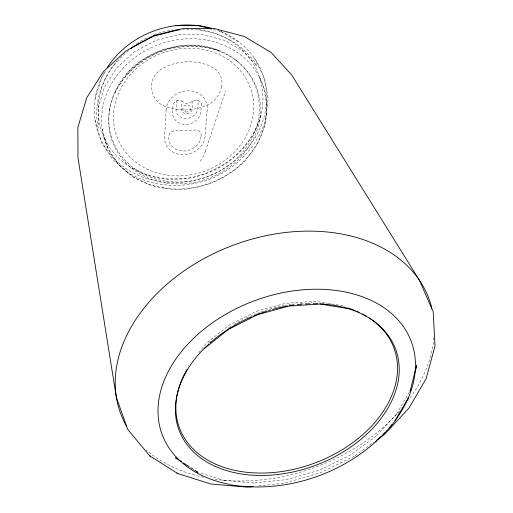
<?xml version="1.0" encoding="UTF-8"?>
<svg xmlns="http://www.w3.org/2000/svg" width="513" height="513" viewBox="0 0 513 513"><rect width="100%" height="100%" fill="white"/><g stroke="black" fill="none" stroke-linecap="round" stroke-linejoin="round"><path stroke-width="0.38" stroke-dasharray="2.56 1.92" d="M192.907 100.798L192.503 107.025A5.842 5.168 -21.1 0 1 186.501 113.732A5.842 5.168 -21.1 0 1 181.39 107.236L182.032 100.99A5.996 5.329 -20.2 0 0 173.144 104.44L172.509 112.328L172.759 115.188A14.479 12.793 -21 0 0 185.86 124.454A14.479 12.793 -21 0 0 200.224 114.623L200.852 111.77L201.276 103.934A5.976 5.284 -22.4 0 0 197.415 100.182L194.369 100.234L191.387 101.92A7.471 6.663 -21.8 0 1 188.694 103.369L185.61 103.318A7.471 6.656 -22 0 1 183.41 102.055L182.032 100.99M109.538 110.333L109.66 108.955M260.7 115.688L260.732 115.508C251.441 148.962 221.135 172.81 187.425 178.274L166.949 178.986L147.154 175.01L129.43 166.584M95.136 98.785L101.516 77.829L106.14 70.589M205.386 151.284L225.656 90.737M205.437 151.149L203.424 156.471L200.083 161.153M409.252 392.112L396.389 414.453L396.85 413.811L375.715 436.569L376.125 436.204L349.725 455.416L319.355 470.158L286.908 479.552L254.301 483.028L254.82 483.034L223.309 480.354L224.444 480.566L199.679 472.73M115.245 92.193L115.072 92.468C124.582 73.936 140.748 59.95 159.832 51.89C179.409 44.926 200.833 44.336 220.43 51.544L220.128 51.454M188.399 365.961L188.893 365.211M126.051 74.456L126.134 74.327C148.924 48.594 186.706 38.251 219.077 50.524L219.275 50.575M198.781 352.681L206.143 343.428L228.997 325.204L256.314 311.365L285.568 303.286L315.251 301.33L327.474 303.286M128.635 50.697C105.531 68.28 92.199 98.81 98.13 127.596L98.361 106.851L98.284 107.377L104.537 86.934L116.682 67.985L134.188 51.98L155.433 40.585L178.877 34.627L202.609 34.589L224.489 40.322L243.053 51.153L242.777 50.941L257.103 66.074C242.213 40.835 211.645 27.336 182.827 29.857M355.047 455.794L373.823 442.18M354.4 456.262L320.535 472.697L284.343 483.182L257.789 486.048M328.243 303.414L331.34 303.914M332.11 304.042L335.201 304.542M335.977 304.671L342.934 305.799M213.216 29.465L220.045 31.267M343.781 306.037L344.589 306.396M220.802 31.466L239.789 42.592M235.717 60.002L236.705 60.951M102.177 129.096L107.704 148.122L118.509 164.487L133.207 177.068L151.034 185.507L171.009 189.406C198.531 190.971 225.976 180.371 245.246 160.652L257.334 144.32L264.734 126.083L267.042 106.499L263.823 87.55L259.655 77.412M254.179 57.86L264.772 78.855L268.126 98.804L265.721 119.074C257.859 146.68 236.172 168.45 209.862 179.133C183.167 188.97 152.457 187.489 127.949 172.483L112.424 159.19L101.337 142.281L94.95 119.689M104.203 137.74L107.704 148.122M177.569 100.522A2.956 2.629 -20.4 0 0 176.241 102.703L176.055 111.302A11.183 9.894 -21.1 0 0 186.168 118.497A11.183 9.894 -21.1 0 0 197.274 110.885L198.236 102.318A2.623 2.321 -22.7 0 0 196.659 100.099M433.953 337.689A164.5 118.362 -20.5 0 1 408.361 400.332M399.505 411.189A164.5 118.362 -20.5 0 1 212.824 478.93M203.571 477.237A164.5 118.362 -20.5 0 1 146.263 449.997M208.759 342.973A114.45 80.175 -20.5 0 1 211.106 340.869M228.599 327.788A114.45 80.175 -20.5 0 1 231.248 326.14M233.947 324.524A114.45 80.175 -20.5 0 1 243.079 319.605M245.971 318.195A114.45 80.175 -20.5 0 1 256.269 313.751M257.013 313.462A114.45 80.175 -20.5 0 1 280.797 306.319M281.573 306.146A114.45 80.175 -20.5 0 1 283.894 305.671M284.67 305.524A114.45 80.175 -20.5 0 1 291.698 304.337M292.493 304.228A114.45 80.175 -20.5 0 1 297.251 303.645M300.426 303.337A114.45 80.175 -20.5 0 1 304.382 303.055M310.634 302.837A114.45 80.175 -20.5 0 1 312.18 302.824M322.311 303.196A114.45 80.175 -20.5 0 1 323.927 303.324M220.936 31.556A87.319 77.527 -20.5 0 1 256.558 135.208A87.319 77.527 -20.5 0 1 140.1 176.074A87.319 77.527 -20.5 0 1 104.267 72.5M218.801 30.709A87.319 77.527 -20.5 0 1 220.231 31.267M198.101 29.401A83.484 74.122 -20.5 0 1 257.308 125.839A83.484 74.122 -20.5 0 1 138.972 171.842A83.484 74.122 -20.5 0 1 116.772 61.015M136.529 43.676A83.484 74.122 -20.5 0 1 149.065 36.865M154.169 34.762A83.484 74.122 -20.5 0 1 172.522 29.857M166.135 109.481L164.596 137.971L164.962 141.838A20.687 17.981 -19.6 0 0 183.692 154.676A20.687 17.981 -19.6 0 0 204.18 140.793L205.046 136.933L207.31 108.692L207.06 104.697A21.046 18.609 -21 0 0 187.976 90.814A21.046 18.609 -21 0 0 166.943 105.428L166.135 109.481M201.064 136.561L200.307 139.946A16.493 14.332 -19.6 0 1 183.962 151.04A16.493 14.332 -19.6 0 1 169.027 140.774L168.719 137.388A6.695 5.835 -18.4 0 1 175.363 130.514L197.319 129.988A7.15 6.201 -20.7 0 1 201.064 136.561M221.565 86.652L220.622 89.91A23.906 21.386 -24.1 0 1 208.823 104.37L205.162 105.954A53.39 48.639 -24.7 0 1 165.834 106.685L162.3 105.223A24.053 21.655 -20.8 0 1 152.117 90.916L151.585 87.633A21.649 19.52 -20.4 0 1 161.294 69.063L168.033 65.754A51.781 45.83 -20.9 0 1 208.355 65.395L214.53 68.55A21.527 19.257 -24.6 0 1 221.565 86.652M167.257 175.138A71.05 62.727 -20.5 0 0 250.722 88.948A71.05 62.727 -20.5 0 0 132.655 72.128A71.05 62.727 -20.5 0 0 167.257 175.138M166.34 181.192A76.322 67.299 -20.5 0 0 256.327 88.909A76.322 67.299 -20.5 0 0 129.629 70.531A76.322 67.299 -20.5 0 0 166.34 181.192M166.648 183.077A76.982 67.812 -20.5 0 0 257.468 90.089A76.982 67.812 -20.5 0 0 129.706 71.563A76.982 67.812 -20.5 0 0 166.648 183.077M164.346 188.085A83.805 73.866 -20.5 0 0 263.644 87.165A83.805 73.866 -20.5 0 0 124.691 66.427A83.805 73.866 -20.5 0 0 164.346 188.085M185.616 111.956A3.969 3.514 -21.1 0 0 190.708 107.493A3.969 3.514 -21.1 0 0 184.282 105.999A3.969 3.514 -21.1 0 0 185.616 111.956"/><path stroke-width="0.77" d="M415.132 371.861L416.639 365.5L410.067 391.278M410.034 390.759L410.81 389.405M408.425 397.761L394.157 422.199C355.919 469.959 291.371 494.481 231.036 484.907L230.266 484.779M384.57 434.312L408.771 408.361L426.149 378.632L435.024 345.935L433.177 311.705L419.711 280.893M130.995 48.536L132.764 46.914L153.631 35.692L176.619 29.863L179.723 29.857M204.2 348.68L228.445 329.378L257.455 314.758L288.838 306.075L319.984 304.017L348.353 308.602M377.061 439.833L384.186 434.665M253.108 486.555L247.138 487.132L210.869 484.003L177.645 473.531L149.674 455.794L127.692 429.413L116.522 397.812M175.286 25.65L198.813 25.656L211.702 29.061M196.678 471.774L197.139 471.954M197.588 472.159L198.018 472.402M176.85 473.018L177.645 473.531M149.674 455.794L150.604 456.39M181.422 461.681L175.446 457.82L175.927 458.141M183.41 462.963L189.387 466.824M190.714 467.683L193.369 469.401M194.696 470.261L197.351 471.973M419.127 279.809L291.705 74.994L271.095 52.435L244.265 36.461L214.319 28.523L183.43 28.536L153.387 36.16L126.121 50.813L103.408 71.634L86.774 97.65L77.867 127.461L77.989 157.914L116.252 396.613M126.461 426.002A164.5 118.362 -20.5 0 1 231.177 246.003A164.5 118.362 -20.5 0 1 431.869 308.313M229.561 484.349A132.957 93.052 -20.5 0 1 173.606 362.351A132.957 93.052 -20.5 0 1 352.354 293.635A132.957 93.052 -20.5 0 1 394.927 420.775M392.073 424.45A132.957 93.052 -20.5 0 1 389.553 427.489M384.724 432.85A132.957 93.052 -20.5 0 1 383.038 434.601M380.736 436.896A132.957 93.052 -20.5 0 1 379.569 438.025M376.58 440.802A132.957 93.052 -20.5 0 1 375.369 441.892M251.261 486.747A132.957 93.052 -20.5 0 1 249.671 486.683M320.093 303.869A115.611 80.862 -20.5 0 1 387.411 409.047A115.611 80.862 -20.5 0 1 221.34 468.85A115.611 80.862 -20.5 0 1 209.054 343.857M210.208 342.819A115.611 80.862 -20.5 0 1 251.53 316.842M252.986 316.226A115.611 80.862 -20.5 0 1 256.635 314.745M257.366 314.463A115.611 80.862 -20.5 0 1 267.055 311.064M268.575 310.596A115.611 80.862 -20.5 0 1 270.858 309.916M272.384 309.48A115.611 80.862 -20.5 0 1 287.678 306.005M289.236 305.735A115.611 80.862 -20.5 0 1 294.032 305.017M297.239 304.619A115.611 80.862 -20.5 0 1 302.048 304.158M305.241 303.94A115.611 80.862 -20.5 0 1 309.993 303.747M313.129 303.702A115.611 80.862 -20.5 0 1 317.752 303.773M369.11 317.913A114.45 80.175 -20.5 0 1 370.681 427.008A114.45 80.175 -20.5 0 1 225.694 467.946A114.45 80.175 -20.5 0 1 187.149 369.296M347.667 307.941A114.45 80.175 -20.5 0 1 355.362 310.724M356.843 311.353A114.45 80.175 -20.5 0 1 359.029 312.334M362.556 314.071A114.45 80.175 -20.5 0 1 366.571 316.322M107.525 67.126A87.319 77.527 -20.5 0 1 211.375 28.26"/></g></svg>
